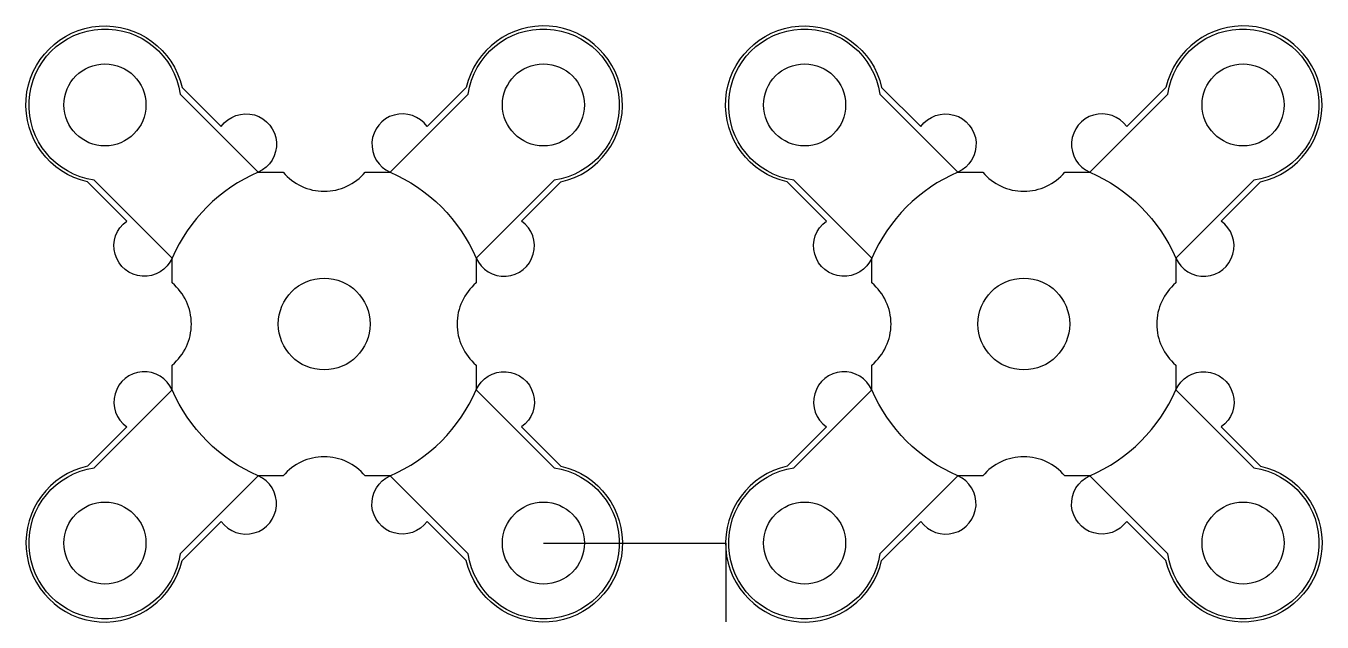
# Model space of a CAD drawing. Header units: inches. Extents: x 0 to 42.6, y 0 to 19.6.
import ezdxf

# ---------------------------------------------------------------- set-up
doc = ezdxf.new("R2010")
doc.units = ezdxf.units.IN
doc.header["$MEASUREMENT"] = 0
doc.layers.add('ぽｃけｔ', color=6, linetype='Continuous')

msp = doc.modelspace()

# ---------------------------------------------------------------- linework, layer by layer
for points in [[(4.805, 7.634), (4.805, 8.455, 0.467436), (4.805, 11.155), (4.805, 11.977), (2.239, 14.543, -2), (5.068, 17.371), (7.634, 14.805), (8.455, 14.805, 0.468263), (11.155, 14.805), (11.977, 14.805), (14.543, 17.371, -2), (17.371, 14.543), (14.805, 11.977), (14.805, 11.155, 0.465402), (14.805, 8.455), (14.805, 7.634), (17.371, 5.068, -2), (14.543, 2.239), (11.977, 4.805), (11.155, 4.805, 0.465804), (8.455, 4.805), (7.634, 4.805), (5.068, 2.239, -2), (2.239, 5.068)], [(27.823, 7.634), (27.823, 8.455, 0.467436), (27.823, 11.155), (27.823, 11.977), (25.257, 14.543, -2), (28.085, 17.371), (30.651, 14.805), (31.473, 14.805, 0.468263), (34.173, 14.805), (34.995, 14.805), (37.561, 17.371, -2), (40.389, 14.543), (37.823, 11.977), (37.823, 11.155, 0.465402), (37.823, 8.455), (37.823, 7.634), (40.389, 5.068, -2), (37.561, 2.239), (34.995, 4.805), (34.173, 4.805, 0.465804), (31.473, 4.805), (30.651, 4.805), (28.085, 2.239, -2), (25.257, 5.068)]]:
    msp.add_lwpolyline(points, format="xyb", close=True)
at = {"layer": 'ぽｃけｔ'}
for p, q in [((17.018, 2.593), (23.018, 2.593)), ((23.018, 2.593), (23.018, 0))]:
    msp.add_line(p, q, dxfattribs=at)
for points in [[(5.128, 17.594), (6.42, 16.302, -1.316629), (7.634, 14.805, 0.190073), (4.805, 11.977, -1.316629), (3.309, 13.19), (2.017, 14.482, -1.811655)], [(14.482, 17.594), (13.19, 16.302, 1.316629), (11.977, 14.805, -0.190073), (14.805, 11.977, 1.316629), (16.302, 13.19), (17.594, 14.482, 1.811655)], [(28.146, 17.594), (29.438, 16.302, -1.316629), (30.651, 14.805, 0.190073), (27.823, 11.977, -1.316629), (26.327, 13.19), (25.035, 14.482, -1.811655)], [(37.5, 17.594), (36.208, 16.302, 1.316629), (34.995, 14.805, -0.190073), (37.823, 11.977, 1.316629), (39.319, 13.19), (40.611, 14.482, 1.811655)], [(5.128, 2.017), (6.42, 3.309, 1.316629), (7.634, 4.805, -0.190073), (4.805, 7.634, 1.316629), (3.309, 6.42), (2.017, 5.128, 1.811655)], [(14.482, 2.017), (13.19, 3.309, -1.316629), (11.977, 4.805, 0.190073), (14.805, 7.634, -1.316629), (16.302, 6.42), (17.594, 5.128, -1.811655)], [(28.146, 2.017), (29.438, 3.309, 1.316629), (30.651, 4.805, -0.190073), (27.823, 7.634, 1.316629), (26.327, 6.42), (25.035, 5.128, 1.811655)], [(37.5, 2.017), (36.208, 3.309, -1.316629), (34.995, 4.805, 0.190073), (37.823, 7.634, -1.316629), (39.319, 6.42), (40.611, 5.128, -1.811655)]]:
    msp.add_lwpolyline(points, format="xyb", close=True, dxfattribs=at)
for centre, radius in [((2.593, 17.018), 1.35), ((17.018, 17.018), 1.35), ((25.611, 17.018), 1.35), ((40.036, 17.018), 1.35), ((9.805, 9.805), 1.51), ((32.823, 9.805), 1.51), ((2.593, 2.593), 1.35), ((17.018, 2.593), 1.35), ((25.611, 2.593), 1.35), ((40.036, 2.593), 1.35)]:
    msp.add_circle(centre, radius, dxfattribs=at)

doc.saveas('drawing.dxf')
